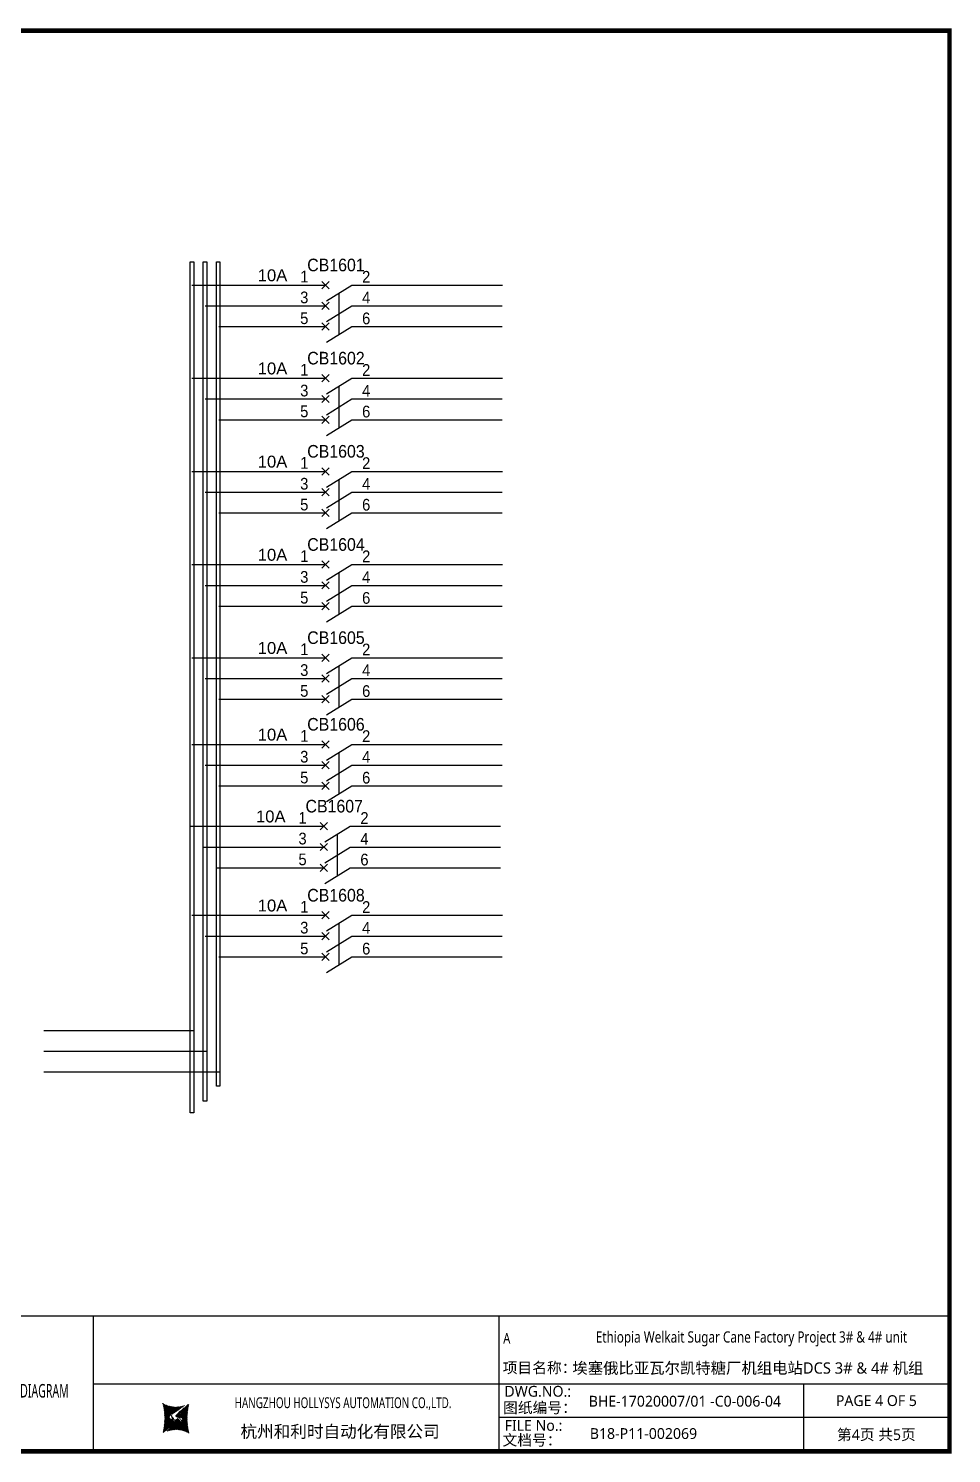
# Model space of a CAD drawing. Extents: x 81437 to 204847, y -54769 to -29444.
# Drawn here: x 113529 to 115578, y -36868 to -33707 of the extents above; entities that cross this region are included whole.
import ezdxf
from ezdxf.enums import TextEntityAlignment as Align
from ezdxf.lldxf.tags import DXFTag

# ---------------------------------------------------------------- set-up
doc = ezdxf.new("R2010")
doc.units = 0
doc.header["$LTSCALE"] = 100
doc.header["$MEASUREMENT"] = 0
for name, color, linetype in [('t', 1, 'Continuous'), ('标准图框及表格', 7, 'Continuous'), ('空气开关', 7, 'Continuous')]:
    doc.layers.add(name, color=color, linetype=linetype)
doc.styles.add('HZ', font='arial.ttf', dxfattribs={"width": 0.7})
doc.styles.get("Standard").update_dxf_attribs({"font": ''})
doc.styles.add('微软雅黑', font='')
doc.styles.get('Standard').set_extended_font_data('SimSun')
doc.styles.get('微软雅黑').set_extended_font_data('Microsoft YaHei')
tags = doc.linetypes.add('CENTER', pattern=[2, 1.25, -0.25, 0.25, -0.25]).pattern_tags.tags
tags[10:11] = [DXFTag(74, 4), DXFTag(75, 0), DXFTag(340, '0'), DXFTag(46, 1.0), DXFTag(50, 0.0), DXFTag(44, 0.0), DXFTag(45, 0.0)]
tags[8:9] = [DXFTag(74, 4), DXFTag(75, 0), DXFTag(340, '0'), DXFTag(46, 1.0), DXFTag(50, 0.0), DXFTag(44, 0.0), DXFTag(45, 0.0)]
tags[6:7] = [DXFTag(74, 4), DXFTag(75, 0), DXFTag(340, '0'), DXFTag(46, 1.0), DXFTag(50, 0.0), DXFTag(44, 0.0), DXFTag(45, 0.0)]
tags[4:5] = [DXFTag(74, 4), DXFTag(75, 0), DXFTag(340, '0'), DXFTag(46, 1.0), DXFTag(50, 0.0), DXFTag(44, 0.0), DXFTag(45, 0.0)]
pattern_1 = [(45, (-6.162819773475348, -58.86246267448996), (-0.736262898216564, 0.7362628982165641), [])]

# ---------------------------------------------------------------- blocks, each defined once
blk = doc.blocks.new('图框')
at = {"layer": '标准图框及表格'}
h = blk.add_hatch(dxfattribs=at)
h.set_pattern_fill('ANSI31', color=5, scale=8.329863809039892, style=0)
h.set_pattern_definition(pattern_1)
edge = h.paths.add_edge_path()
edge.add_arc((2393.094436262916, -3057.016314091056), 55.18534773488954, 238.1092081981581, 291.6531626184834)
edge.add_line((2413.457117633552, -3108.307481089123), (2382.362679957259, -3129.105284474292))
edge.add_arc((2232.744557938924, -3137.191253253037), 135.3602868968974, 346.3915348661821, 374.2500326978034)
edge.add_line((2364.304773850054, -3169.039594784347), (2391.343418124445, -3146.7148906974))
edge.add_line((2385.17637942767, -3139.143911424919), (2389.981166822123, -3139.761302572286))
edge.add_spline(control_points=[(2391.307199095063, -3146.750097628447), (2392.196661605914, -3145.885543305817), (2393.808172678844, -3144.319160410171), (2393.706362376579, -3140.114756849009), (2391.263680388605, -3139.875266105763), (2389.959101290711, -3139.747359722689)], knot_values=[0, 0, 0, 0, 6.844331067525468, 12.40042740766005, 18.76924275352248, 18.76924275352248, 18.76924275352248, 18.76924275352248], weights=[1, 1, 1, 1, 1, 1], degree=3, periodic=0)
edge.add_spline(control_points=[(2382.352543285211, -3129.127895979397), (2381.626555155563, -3129.73152025812), (2380.315378592357, -3130.821700626719), (2379.381276507607, -3132.24510027398), (2378.964379386169, -3132.880374753903)], knot_values=[0, 0, 0, 0, 5.253673658024614, 9.488438564008057, 9.488438564008057, 9.488438564008057, 9.488438564008057], weights=[1, 1, 1, 1, 1], degree=3, periodic=0)
edge.add_spline(control_points=[(2380.109845815059, -3131.144179531064), (2379.558651433159, -3131.767985770505), (2378.469607692277, -3133.249177120419), (2378.75000888206, -3136.59141356358), (2381.696031569307, -3138.758015293683), (2384.022624161043, -3139.007997601494), (2385.15175362843, -3139.129317677358)], knot_values=[10.66597461496156, 10.66597461496156, 10.66597461496156, 10.66597461496156, 18.97770399508879, 28.89455822145742, 41.119553648298, 52.64692538081317, 52.64692538081317, 52.64692538081317, 52.64692538081317], weights=[1, 1, 1, 1, 1, 1, 1], degree=3, periodic=0)
h = blk.add_hatch(dxfattribs=at)
h.set_pattern_fill('ANSI31', color=3, scale=8.329863809039892, style=0)
h.set_pattern_definition(pattern_1)
edge = h.paths.add_edge_path()
edge.add_line((2396.306912351669, -3134.638821765021), (2401.543221691929, -3135.303048767099))
edge.add_spline(control_points=[(2394.881673431148, -3127.632408877759), (2393.992210920092, -3128.496963200258), (2392.380699847337, -3130.063346096064), (2392.482510149457, -3134.26774965708), (2394.925192137576, -3134.507240400384), (2396.229771235499, -3134.635146783385)], knot_values=[0, 0, 0, 0, 6.844331067526932, 12.40042740766158, 18.76924275352342, 18.76924275352342, 18.76924275352342, 18.76924275352342], weights=[1, 1, 1, 1, 1, 1], degree=3, periodic=0)
edge.add_line((2421.884098676157, -3105.342911721815), (2394.845454401773, -3127.667615808762))
edge.add_spline(control_points=[(2406.462349776273, -3142.781070641064), (2406.85282482484, -3142.285248106444), (2407.700959278394, -3140.915136680455), (2407.438863643569, -3137.791092942495), (2404.4928409567, -3135.624491212552), (2402.166248364556, -3135.374508904741), (2401.037118897577, -3135.253188828716)], knot_values=[12.65408913243743, 12.65408913243743, 12.65408913243743, 12.65408913243743, 18.97770399508879, 28.89455822145742, 41.119553648298, 52.64692538081317, 52.64692538081317, 52.64692538081317, 52.64692538081317], weights=[1, 1, 1, 1, 1, 1, 1], degree=3, periodic=0)
edge.add_line((2405.463463917236, -3143.838156073773), (2406.618423075823, -3142.594514654259))
edge.add_line((2403.858524028219, -3145.261600863971), (2405.463463917236, -3143.838156073904))
edge.add_line((2372.73175489228, -3166.075025417009), (2403.826192568573, -3145.277222031841))
edge.add_arc((2393.094436262916, -3217.366192415033), 55.18534773488965, 58.10920819815809, 111.6531626184834)
edge.add_arc((2553.444314586908, -3137.191253253037), 135.360286896897, 166.3915348661823, 194.2500326978024)
at = {"color": 7}
for p, q in [((2209.47921527367, -2910.443887418679), (2209.47921527367, -3210.443887418679)), ((3109.47921527367, -2910.443887418679), (3109.47921527367, -3210.443887418679)), ((2209.47921527367, -3060.443887418679), (3109.47921527367, -3060.443887418679)), ((3109.47921527367, -3060.443887418679), (4109.47921527367, -3060.443887418679)), ((3785.62275226965, -3060.443887418679), (3785.62275226965, -3210.443887418679)), ((4109.47921527367, -3135.443887418679), (3109.47921527367, -3135.443887418679))]:
    blk.add_line(p, q, dxfattribs=at)
at = {"color": 7, "const_width": 3}
blk.add_lwpolyline([(4109.47921527367, -2910.443887418679), (-6.162819773475348, -2910.443887418679)], dxfattribs=at)
at = {"layer": 't', "color": 7, "const_width": 9.61519705431492}
blk.add_lwpolyline([(4109.47921527367, -3210.443887418679), (4109.47921527367, -58.86246267448996), (-6.162819773475348, -58.86246267448996), (-6.162819773475348, -3210.443887418679)], close=True, dxfattribs=at)
at = {"color": 7, "linetype": 'CENTER', "style": '微软雅黑'}
for s, height, p in [('项目名称：', 24, (3118.237888517288, -3036.94681899895)), ('图纸编号：', 24, (3119.058468482224, -3125.527001057468)), ('杭州和利时自动化有限公司', 27, (2536.38633266712, -3179.976961063531)), ('文档号：', 24, (3117.869572934458, -3197.591179766443))]:
    blk.add_text(s, height=height, dxfattribs=at).set_placement(p)
at = {"color": 7, "style": '微软雅黑', "flags": 8}
for tag, p, height in [('DWG.NAME:', (1375.473639447489, -2969.2419877869), 25), ('DWG.NO.:', (3122.023352488108, -3089.264933317976), 24), ('图纸编号', (3309.199899152482, -3111.267140832559), 24), ('FILENO.:', (3122.509725826509, -3164.966587124836), 24), ('文档号', (3311.563545755656, -3182.994948628203), 24)]:
    blk.add_attdef(tag, p, '', height=height, dxfattribs=at)
at = {"color": 7, "style": '微软雅黑', "width": 0.8, "flags": 8}
for tag, p, height in [('PROJECTNAME:', (3119.317365890063, -2971.670387076527), 24), ('PROJECT_NAME', (3324.743137664682, -2969.191656158461), 25)]:
    blk.add_attdef(tag, p, '', height=height, dxfattribs=at)
at = {"color": 7, "style": '微软雅黑', "flags": 8}
for tag, height, width, p in [('RENLIU', 24, 0.7, (692.0254873090671, -3009.243060483925)), ('SHUFENWANG', 24, 0.7, (879.6254712981536, -3009.243060483925)), ('FANGHOU', 24, 0.7, (1063.567935676903, -3009.243060483925)), ('DANDANLI', 24, 0.7, (1243.852880445316, -3009.243060483925)), ('#10STATIONONTROLCABINETCOVER', 30, 0.6, (1771.737284051596, -3076.044837234568)), ('HANGZHOUHOLLYSYSAUTOMATIONCO.,LTD.', 24, 0.7, (2763.919484516009, -3104.577265918681))]:
    blk.add_attdef(tag, text='', height=height, dxfattribs=dict(at, width=width)).set_placement(p, align=Align.MIDDLE)
for tag, p in [('图纸名称:', (1371.649552043295, -3024.785799731683)), ('项目名称', (3272.897224152879, -3045.626842364768))]:
    blk.add_attdef(tag, text='', height=25, dxfattribs=at).set_placement(p, align=Align.BOTTOM_LEFT)
at = {"color": 7, "flags": 8}
blk.add_attdef('A', text='', height=23, dxfattribs=at).set_placement((53.73638948711596, -3033.744016823508), align=Align.MIDDLE)
at = {"color": 7, "style": '微软雅黑', "flags": 8}
for tag, height, p in [('设计时间', 23, (207.7030023673433, -3033.744016823508)), ('刘仁', 23, (692.0254873090671, -3061.050838701933)), ('王姝芬', 23, (879.6254712981536, -3061.050838701933)), ('侯方', 23, (1063.567935676903, -3061.050838701933)), ('李丹丹', 23, (1243.852880445316, -3061.050838701933)), ('PAGEXOFX', 24, (3947.55098377166, -3097.943887418679)), ('REV.', 24, (53.21983990701119, -3121.911417548025)), ('DATE', 24, (202.7449719716897, -3121.911417548025)), ('DESCRIPTION', 24, (445.5564698352027, -3121.911417548025)), ('PREPARED', 24, (692.0254873090671, -3121.911417548025)), ('CHECKED', 24, (879.625471298139, -3121.911417548025)), ('SIGNED', 24, (1063.567935676889, -3121.911417548025)), ('APPROVED', 24, (1243.852880445316, -3121.911417548025)), ('图纸名称', 30, (1771.737284051596, -3153.557526718527)), ('第几页共几页', 24, (3947.55098377166, -3172.943887418679))]:
    blk.add_attdef(tag, text='', height=height, dxfattribs=at).set_placement(p, align=Align.MIDDLE)
at = {"layer": '标准图框及表格', "color": 5, "style": 'HZ'}
for s, p in [('pgqh', (2367.722055843864, -3118.539690870716)), ('hollilas', (2367.889081852576, -3144.830947292762))]:
    blk.add_text(s, height=5.205656721233694, dxfattribs=at).set_placement(p)
at = {"layer": '标准图框及表格', "color": 3, "style": 'HZ'}
for s, height, p in [('auto', 8.676094535389492, (2394.744307490306, -3133.062499086471)), ('hollysys', 4.338047267694746, (2396.375285240625, -3158.593924068552))]:
    blk.add_text(s, height=height, dxfattribs=at).set_placement(p)
blk = doc.blocks.new('供电端子')
at = {"style": 'HZ', "width": 0.7}
blk.add_attdef('供电端子', (0, 0), '', height=17, dxfattribs=at)

msp = doc.modelspace()

# ---------------------------------------------------------------- linework, layer by layer
at = {"color": 2}
for p, q in [((113891.8863965139, -34276.39754249035), (114188.5510101431, -34276.39754249035)), ((114247.1047414543, -34276.39754249035), (114580.8002036005, -34276.39754249035)), ((113891.8863965139, -34483.0816710544), (114188.5510101431, -34483.0816710544)), ((114247.1047414543, -34483.0816710544), (114580.8002036005, -34483.0816710544)), ((113891.8863965139, -34689.76579961846), (114188.5510101431, -34689.76579961846)), ((114247.1047414543, -34689.76579961846), (114580.8002036005, -34689.76579961846)), ((113891.8863965139, -34896.44992818251), (114188.5510101431, -34896.44992818251)), ((114247.1047414543, -34896.44992818251), (114580.8002036005, -34896.44992818251)), ((113891.8863965139, -35103.13405674657), (114188.5510101431, -35103.13405674657)), ((114247.1047414543, -35103.13405674657), (114580.8002036005, -35103.13405674657)), ((113891.870887378, -35295.35278748468), (114188.5355010072, -35295.35278748468)), ((114247.0892323184, -35295.35278748468), (114580.7846944646, -35295.35278748468)), ((113888.0363965139, -35476.94220497899), (114184.7010101431, -35476.94220497899)), ((114243.2547414543, -35476.94220497899), (114576.9502036005, -35476.94220497899)), ((113891.9041539116, -35674.5038370282), (114188.5687675409, -35674.5038370282)), ((114247.122498852, -35674.5038370282), (114580.8179609983, -35674.5038370282)), ((113563.0986931534, -35929.87057100279), (113896.7941552996, -35929.87057100279))]:
    msp.add_line(p, q, dxfattribs=at)
at = {"color": 6}
for p, q in [((114196.6428889904, -34284.48942133768), (114180.4591312957, -34268.30566364301)), ((114180.4591312957, -34284.48942133768), (114196.6428889904, -34268.30566364301)), ((114190.6330665181, -34311.18552866798), (114247.1047414543, -34276.39754249035)), ((114180.4591312957, -34330.60105676918), (114196.6428889904, -34314.41729907451)), ((114196.6428889904, -34330.60105676918), (114180.4591312957, -34314.41729907451)), ((114190.6330665181, -34357.29716409948), (114247.1047414543, -34322.50917792185)), ((114180.4591312957, -34376.71269220069), (114196.6428889904, -34360.52893450602)), ((114196.6428889904, -34376.71269220069), (114180.4591312957, -34360.52893450602)), ((114190.6330665181, -34403.40879953098), (114247.1047414543, -34368.62081335335)), ((114196.6428889904, -34491.17354990174), (114180.4591312957, -34474.98979220707)), ((114180.4591312957, -34491.17354990174), (114196.6428889904, -34474.98979220707)), ((114190.6330665181, -34517.86965723203), (114247.1047414543, -34483.0816710544)), ((114180.4591312957, -34537.28518533324), (114196.6428889904, -34521.10142763857)), ((114196.6428889904, -34537.28518533324), (114180.4591312957, -34521.10142763857)), ((114190.6330665181, -34563.98129266353), (114247.1047414543, -34529.1933064859)), ((114180.4591312957, -34583.39682076474), (114196.6428889904, -34567.21306307007)), ((114196.6428889904, -34583.39682076474), (114180.4591312957, -34567.21306307007)), ((114190.6330665181, -34610.09292809504), (114247.1047414543, -34575.30494191741)), ((114196.6428889904, -34697.85767846579), (114180.4591312957, -34681.67392077112)), ((114180.4591312957, -34697.85767846579), (114196.6428889904, -34681.67392077112)), ((114190.6330665181, -34724.55378579609), (114247.1047414543, -34689.76579961846)), ((114180.4591312957, -34743.96931389729), (114196.6428889904, -34727.78555620262)), ((114196.6428889904, -34743.96931389729), (114180.4591312957, -34727.78555620262)), ((114190.6330665181, -34770.66542122759), (114247.1047414543, -34735.87743504996)), ((114180.4591312957, -34790.0809493288), (114196.6428889904, -34773.89719163413)), ((114196.6428889904, -34790.0809493288), (114180.4591312957, -34773.89719163413)), ((114190.6330665181, -34816.77705665909), (114247.1047414543, -34781.98907048146)), ((114196.6428889904, -34904.54180702985), (114180.4591312957, -34888.35804933518)), ((114180.4591312957, -34904.54180702985), (114196.6428889904, -34888.35804933518)), ((114190.6330665181, -34931.23791436014), (114247.1047414543, -34896.44992818251)), ((114180.4591312957, -34950.65344246135), (114196.6428889904, -34934.46968476668)), ((114196.6428889904, -34950.65344246135), (114180.4591312957, -34934.46968476668)), ((114190.6330665181, -34977.34954979164), (114247.1047414543, -34942.56156361401)), ((114180.4591312957, -34996.76507789285), (114196.6428889904, -34980.58132019818)), ((114196.6428889904, -34996.76507789285), (114180.4591312957, -34980.58132019818)), ((114190.6330665181, -35023.46118522315), (114247.1047414543, -34988.67319904552)), ((114196.6428889904, -35111.2259355939), (114180.4591312957, -35095.04217789923)), ((114180.4591312957, -35111.2259355939), (114196.6428889904, -35095.04217789923)), ((114190.6330665181, -35137.9220429242), (114247.1047414543, -35103.13405674657)), ((114180.4591312957, -35157.3375710254), (114196.6428889904, -35141.15381333073)), ((114196.6428889904, -35157.3375710254), (114180.4591312957, -35141.15381333073)), ((114190.6330665181, -35184.0336783557), (114247.1047414543, -35149.24569217807)), ((114180.4591312957, -35203.44920645691), (114196.6428889904, -35187.26544876223)), ((114196.6428889904, -35203.44920645691), (114180.4591312957, -35187.26544876223)), ((114190.6330665181, -35230.1453137872), (114247.1047414543, -35195.35732760957)), ((114196.6273798545, -35303.44466633201), (114180.4436221599, -35287.26090863734)), ((114180.4436221599, -35303.44466633201), (114196.6273798545, -35287.26090863734)), ((114190.6175573823, -35330.14077366231), (114247.0892323184, -35295.35278748468)), ((114180.4436221599, -35349.55630176351), (114196.6273798545, -35333.37254406884)), ((114196.6273798545, -35349.55630176351), (114180.4436221599, -35333.37254406884)), ((114190.6175573823, -35376.25240909381), (114247.0892323184, -35341.46442291618)), ((114180.4436221599, -35395.66793719502), (114196.6273798545, -35379.48417950034)), ((114196.6273798545, -35395.66793719502), (114180.4436221599, -35379.48417950034)), ((114190.6175573823, -35422.36404452531), (114247.0892323184, -35387.57605834768)), ((114192.7928889904, -35485.03408382632), (114176.6091312958, -35468.85032613165)), ((114176.6091312958, -35485.03408382632), (114192.7928889904, -35468.85032613165)), ((114186.7830665182, -35511.73019115662), (114243.2547414543, -35476.94220497899)), ((114176.6091312958, -35531.14571925782), (114192.7928889904, -35514.96196156315)), ((114192.7928889904, -35531.14571925782), (114176.6091312958, -35514.96196156315)), ((114186.7830665182, -35557.84182658812), (114243.2547414543, -35523.05384041049)), ((114176.6091312958, -35577.25735468933), (114192.7928889904, -35561.07359699465)), ((114192.7928889904, -35577.25735468933), (114176.6091312958, -35561.07359699465)), ((114186.7830665182, -35603.95346201962), (114243.2547414543, -35569.16547584199)), ((114196.6606463882, -35682.59571587553), (114180.4768886935, -35666.41195818086)), ((114180.4768886935, -35682.59571587553), (114196.6606463882, -35666.41195818086)), ((114190.6508239159, -35709.29182320583), (114247.122498852, -35674.5038370282)), ((114180.4768886935, -35728.70735130704), (114196.6606463882, -35712.52359361236)), ((114196.6606463882, -35728.70735130704), (114180.4768886935, -35712.52359361236)), ((114190.6508239159, -35755.40345863733), (114247.122498852, -35720.6154724597)), ((114180.4768886935, -35774.81898673854), (114196.6606463882, -35758.63522904387)), ((114196.6606463882, -35774.81898673854), (114180.4768886935, -35758.63522904387)), ((114190.6508239159, -35801.51509406883), (114247.122498852, -35766.7271078912))]:
    msp.add_line(p, q, dxfattribs=at)
at = {"color": 3}
for p, q in [((113921.5863965139, -34322.50917792185), (114188.5510101431, -34322.50917792185)), ((114247.1047414543, -34322.50917792185), (114580.2105539353, -34322.50917792185)), ((113921.5863965139, -34529.1933064859), (114188.5510101431, -34529.1933064859)), ((114247.1047414543, -34529.1933064859), (114580.2105539353, -34529.1933064859)), ((113921.5863965139, -34735.87743504996), (114188.5510101431, -34735.87743504996)), ((114247.1047414543, -34735.87743504996), (114580.2105539353, -34735.87743504996)), ((113921.5863965139, -34942.56156361401), (114188.5510101431, -34942.56156361401)), ((114247.1047414543, -34942.56156361401), (114580.2105539353, -34942.56156361401)), ((113921.5863965139, -35149.24569217807), (114188.5510101431, -35149.24569217807)), ((114247.1047414543, -35149.24569217807), (114580.2105539353, -35149.24569217807)), ((113921.570887378, -35341.46442291618), (114188.5355010072, -35341.46442291618)), ((114247.0892323184, -35341.46442291618), (114580.1950447995, -35341.46442291618)), ((113917.7363965139, -35523.05384041049), (114184.7010101431, -35523.05384041049)), ((114243.2547414543, -35523.05384041049), (114576.3605539354, -35523.05384041049)), ((113921.6041539117, -35720.6154724597), (114188.5687675409, -35720.6154724597)), ((114247.122498852, -35720.6154724597), (114580.2283113331, -35720.6154724597)), ((113563.0986931534, -35975.98220643429), (113925.6703168115, -35975.98220643429))]:
    msp.add_line(p, q, dxfattribs=at)
at = {"color": 1}
for p, q in [((113951.5672756256, -34368.62081335335), (114188.5510101431, -34368.62081335335)), ((114247.1047414543, -34368.62081335335), (114580.2105539353, -34368.62081335335)), ((113951.5672756256, -34575.30494191741), (114188.5510101431, -34575.30494191741)), ((114247.1047414543, -34575.30494191741), (114580.2105539353, -34575.30494191741)), ((113951.5672756256, -34781.98907048146), (114188.5510101431, -34781.98907048146)), ((114247.1047414543, -34781.98907048146), (114580.2105539353, -34781.98907048146)), ((113951.5672756256, -34988.67319904552), (114188.5510101431, -34988.67319904552)), ((114247.1047414543, -34988.67319904552), (114580.2105539353, -34988.67319904552)), ((113951.5672756256, -35195.35732760957), (114188.5510101431, -35195.35732760957)), ((114247.1047414543, -35195.35732760957), (114580.2105539353, -35195.35732760957)), ((113951.5517664897, -35387.57605834768), (114188.5355010072, -35387.57605834768)), ((114247.0892323184, -35387.57605834768), (114580.1950447995, -35387.57605834768)), ((113947.7172756256, -35569.16547584199), (114184.7010101431, -35569.16547584199)), ((114243.2547414543, -35569.16547584199), (114576.3605539354, -35569.16547584199)), ((113951.5850330233, -35766.7271078912), (114188.5687675409, -35766.7271078912)), ((114247.122498852, -35766.7271078912), (114580.2283113331, -35766.7271078912)), ((113563.0986931534, -36022.09384186579), (113954.1736828375, -36022.09384186579))]:
    msp.add_line(p, q, dxfattribs=at)
at = {"color": 2}
msp.add_lwpolyline([(113895.8736828375, -34224.69754249036), (113895.8736828375, -36112.74433146867), (113888.0363965139, -36112.74433146867), (113888.0363965139, -34224.69754249036)], close=True, dxfattribs=at)
at = {"color": 3}
msp.add_lwpolyline([(113925.0236828375, -34224.69754249036), (113925.0236828375, -36087.08015493793), (113917.1863965138, -36087.08015493793), (113917.1863965138, -34224.69754249036)], close=True, dxfattribs=at)
at = {"color": 1}
msp.add_lwpolyline([(113954.1736828375, -34224.69754249036), (113954.1736828375, -36053.52551992443), (113946.3363965138, -36053.52551992443), (113946.3363965138, -34224.69754249036)], close=True, dxfattribs=at)
at = {"layer": '空气开关', "color": 6}
for p, q in [((114218.8689039862, -34339.90317101065), (114218.8689039862, -34293.79153557918)), ((114218.8689039862, -34386.01480644215), (114218.8689039862, -34339.90317101068)), ((114218.8689039862, -34546.5872995747), (114218.8689039862, -34500.47566414323)), ((114218.8689039862, -34592.69893500621), (114218.8689039862, -34546.58729957473)), ((114218.8689039862, -34753.27142813876), (114218.8689039862, -34707.15979270729)), ((114218.8689039862, -34799.38306357026), (114218.8689039862, -34753.27142813879)), ((114218.8689039862, -34959.95555670281), (114218.8689039862, -34913.84392127134)), ((114218.8689039862, -35006.06719213432), (114218.8689039862, -34959.95555670284)), ((114218.8689039862, -35166.63968526687), (114218.8689039862, -35120.5280498354)), ((114218.8689039862, -35212.75132069837), (114218.8689039862, -35166.6396852669)), ((114218.8533948503, -35358.85841600498), (114218.8533948503, -35312.74678057351)), ((114218.8533948503, -35404.97005143648), (114218.8533948503, -35358.85841600501)), ((114215.0189039862, -35540.44783349929), (114215.0189039862, -35494.33619806782)), ((114215.0189039862, -35586.55946893079), (114215.0189039862, -35540.44783349932)), ((114218.886661384, -35738.0094655485), (114218.886661384, -35691.89783011703)), ((114218.886661384, -35784.12110098), (114218.886661384, -35738.00946554853))]:
    msp.add_line(p, q, dxfattribs=at)

# ---------------------------------------------------------------- block references
at = {"color": 1}
ref = msp.add_blockref('图框', (111463.3682620693, -33653.23142554892), dxfattribs=at)
ref.add_attrib('PROJECTNAME:', 'A', (114582.6856279594, -36624.90181262545), dxfattribs={"color": 7, "height": 24, "style": '微软雅黑', "width": 0.8000000000000002})
ref.add_attrib('FILENO.:', 'FILE No.:', (114585.8779878958, -36818.19801267375), dxfattribs={"color": 7, "height": 24, "style": '微软雅黑'})
ref.add_attrib('DWG.NO.:', 'DWG.NO.:', (114585.3916145574, -36742.49635886689), dxfattribs={"color": 7, "height": 24, "style": '微软雅黑'})
ref.add_attrib('PAGEXOFX', 'PAGE 4 OF 5', dxfattribs={"color": 7, "height": 24, "style": '微软雅黑', "flags": 8}).set_placement((115410.919245841, -36751.1753129676), align=Align.MIDDLE)
ref.add_attrib('PROJECT_NAME', 'Ethiopia Welkait Sugar Cane Factory Project 3# & 4# unit', (114788.111399734, -36622.42308170738), dxfattribs={"color": 7, "height": 25, "style": '微软雅黑', "width": 0.8})
ref.add_attrib('项目名称', '埃塞俄比亚瓦尔凯特糖厂机组电站DCS 3# & 4# 机组', dxfattribs={"color": 7, "height": 25, "style": '微软雅黑'}).set_placement((114736.2654862222, -36698.85826791369), align=Align.BOTTOM_LEFT)
ref.add_attrib('HANGZHOUHOLLYSYSAUTOMATIONCO.,LTD.', 'HANGZHOU HOLLYSYS AUTOMATION CO.,LTD.', dxfattribs={"color": 7, "height": 24, "style": '微软雅黑', "width": 0.6999999999999998}).set_placement((114227.2877465853, -36757.8086914676), align=Align.MIDDLE)
ref.add_attrib('#10STATIONONTROLCABINETCOVER', '3# & 4#  BOILER POWER DISTRIBUTION 1 CABINET WIRING DIAGRAM', dxfattribs={"color": 7, "height": 30, "style": '微软雅黑', "width": 0.6, "flags": 8}).set_placement((113235.1055461209, -36729.27626278349), align=Align.MIDDLE)
ref.add_attrib('文档号', 'B18-P11-002069', (114774.931807825, -36836.22637417712), dxfattribs={"color": 7, "height": 24, "style": '微软雅黑', "flags": 8})
ref.add_attrib('图纸编号', 'BHE-17020007/01 -C0-006-04', (114772.5681612218, -36764.49856638148), dxfattribs={"color": 7, "height": 24, "style": '微软雅黑', "flags": 8})
ref.add_attrib('第几页共几页', '第4页 共5页', dxfattribs={"color": 7, "height": 24, "style": '微软雅黑', "flags": 8}).set_placement((115410.919245841, -36826.1753129676), align=Align.MIDDLE)
ref = msp.add_blockref('供电端子', (114211.5389553661, -34245.92938591952), dxfattribs=dict(xscale=0.9349999999976717, yscale=0.9349999999976717))
ref.add_attrib('供电端子', 'CB1601', dxfattribs={"height": 28.05, "style": 'HZ', "width": 0.9}).set_placement((114211.5389553661, -34245.92938591952), align=Align.CENTER)
ref = msp.add_blockref('供电端子', (114070.7389553661, -34267.92938591952), dxfattribs=dict(xscale=0.9349999999976717, yscale=0.9349999999976717))
ref.add_attrib('供电端子', '10A', dxfattribs={"height": 26.4, "style": 'HZ'}).set_placement((114070.7389553661, -34267.92938591952), align=Align.CENTER)
ref = msp.add_blockref('供电端子', (114211.5389553661, -34452.61351448357), dxfattribs=dict(xscale=0.9349999999976717, yscale=0.9349999999976717))
ref.add_attrib('供电端子', 'CB1602', dxfattribs={"height": 28.05, "style": 'HZ', "width": 0.9}).set_placement((114211.5389553661, -34452.61351448357), align=Align.CENTER)
ref = msp.add_blockref('供电端子', (114070.7389553661, -34474.61351448357), dxfattribs=dict(xscale=0.9349999999976717, yscale=0.9349999999976717))
ref.add_attrib('供电端子', '10A', dxfattribs={"height": 26.4, "style": 'HZ'}).set_placement((114070.7389553661, -34474.61351448357), align=Align.CENTER)
ref = msp.add_blockref('供电端子', (114211.5389553661, -34659.29764304763), dxfattribs=dict(xscale=0.9349999999976717, yscale=0.9349999999976717))
ref.add_attrib('供电端子', 'CB1603', dxfattribs={"height": 28.05, "style": 'HZ', "width": 0.9}).set_placement((114211.5389553661, -34659.29764304763), align=Align.CENTER)
ref = msp.add_blockref('供电端子', (114070.7389553661, -34681.29764304763), dxfattribs=dict(xscale=0.9349999999976717, yscale=0.9349999999976717))
ref.add_attrib('供电端子', '10A', dxfattribs={"height": 26.4, "style": 'HZ'}).set_placement((114070.7389553661, -34681.29764304763), align=Align.CENTER)
ref = msp.add_blockref('供电端子', (114070.7389553661, -34887.98177161168), dxfattribs=dict(xscale=0.9349999999976717, yscale=0.9349999999976717))
ref.add_attrib('供电端子', '10A', dxfattribs={"height": 26.4, "style": 'HZ'}).set_placement((114070.7389553661, -34887.98177161168), align=Align.CENTER)
ref = msp.add_blockref('供电端子', (114211.5389553661, -34865.98177161168), dxfattribs=dict(xscale=0.9349999999976717, yscale=0.9349999999976717))
ref.add_attrib('供电端子', 'CB1604', dxfattribs={"height": 28.05, "style": 'HZ', "width": 0.9}).set_placement((114211.5389553661, -34865.98177161168), align=Align.CENTER)
ref = msp.add_blockref('供电端子', (114211.5389553661, -35072.66590017574), dxfattribs=dict(xscale=0.9349999999976717, yscale=0.9349999999976717))
ref.add_attrib('供电端子', 'CB1605', dxfattribs={"height": 28.05, "style": 'HZ', "width": 0.9}).set_placement((114211.5389553661, -35072.66590017574), align=Align.CENTER)
ref = msp.add_blockref('供电端子', (114070.7389553661, -35094.66590017574), dxfattribs=dict(xscale=0.9349999999976717, yscale=0.9349999999976717))
ref.add_attrib('供电端子', '10A', dxfattribs={"height": 26.4, "style": 'HZ'}).set_placement((114070.7389553661, -35094.66590017574), align=Align.CENTER)
ref = msp.add_blockref('供电端子', (114211.5234462302, -35264.88463091385), dxfattribs=dict(xscale=0.9349999999976717, yscale=0.9349999999976717))
ref.add_attrib('供电端子', 'CB1606', dxfattribs={"height": 28.05, "style": 'HZ', "width": 0.9}).set_placement((114211.5234462302, -35264.88463091385), align=Align.CENTER)
ref = msp.add_blockref('供电端子', (114070.7234462302, -35286.88463091385), dxfattribs=dict(xscale=0.9349999999976717, yscale=0.9349999999976717))
ref.add_attrib('供电端子', '10A', dxfattribs={"height": 26.4, "style": 'HZ'}).set_placement((114070.7234462302, -35286.88463091385), align=Align.CENTER)
ref = msp.add_blockref('供电端子', (114207.6889553661, -35446.47404840816), dxfattribs=dict(xscale=0.9349999999976717, yscale=0.9349999999976717))
ref.add_attrib('供电端子', 'CB1607', dxfattribs={"height": 28.05, "style": 'HZ', "width": 0.9}).set_placement((114207.6889553661, -35446.47404840816), align=Align.CENTER)
ref = msp.add_blockref('供电端子', (114066.8889553661, -35468.47404840816), dxfattribs=dict(xscale=0.9349999999976717, yscale=0.9349999999976717))
ref.add_attrib('供电端子', '10A', dxfattribs={"height": 26.4, "style": 'HZ'}).set_placement((114066.8889553661, -35468.47404840816), align=Align.CENTER)
ref = msp.add_blockref('供电端子', (114211.5567127639, -35644.03568045737), dxfattribs=dict(xscale=0.9349999999976717, yscale=0.9349999999976717))
ref.add_attrib('供电端子', 'CB1608', dxfattribs={"height": 28.05, "style": 'HZ', "width": 0.9}).set_placement((114211.5567127639, -35644.03568045737), align=Align.CENTER)
ref = msp.add_blockref('供电端子', (114070.7567127639, -35666.03568045737), dxfattribs=dict(xscale=0.9349999999976717, yscale=0.9349999999976717))
ref.add_attrib('供电端子', '10A', dxfattribs={"height": 26.4, "style": 'HZ'}).set_placement((114070.7567127639, -35666.03568045737), align=Align.CENTER)

# ---------------------------------------------------------------- texts
at = {"layer": '空气开关', "style": 'HZ', "width": 0.9}
for s, p in [('1', (114132.1412419651, -34270.70258016813)), ('2', (114269.5537415475, -34271.16074460106)), ('3', (114132.1412419651, -34316.81421559963)), ('4', (114269.5537415475, -34317.27238003256)), ('5', (114132.1412419651, -34362.92585103113)), ('6', (114269.5537415475, -34363.38401546406)), ('1', (114132.1412419651, -34477.38670873219)), ('2', (114269.5537415475, -34477.84487316512)), ('3', (114132.1412419651, -34523.49834416369)), ('4', (114269.5537415475, -34523.95650859662)), ('5', (114132.1412419651, -34569.60997959519)), ('6', (114269.5537415475, -34570.06814402812)), ('1', (114132.1412419651, -34684.07083729624)), ('2', (114269.5537415475, -34684.52900172917)), ('3', (114132.1412419651, -34730.18247272774)), ('4', (114269.5537415475, -34730.64063716067)), ('5', (114132.1412419651, -34776.29410815924)), ('6', (114269.5537415475, -34776.75227259217)), ('1', (114132.1412419651, -34890.75496586029)), ('2', (114269.5537415475, -34891.21313029322)), ('3', (114132.1412419651, -34936.8666012918)), ('4', (114269.5537415475, -34937.32476572473)), ('5', (114132.1412419651, -34982.9782367233)), ('6', (114269.5537415475, -34983.43640115623)), ('1', (114132.1412419651, -35097.43909442435)), ('2', (114269.5537415475, -35097.89725885728)), ('3', (114132.1412419651, -35143.55072985585)), ('4', (114269.5537415475, -35144.00889428878)), ('5', (114132.1412419651, -35189.66236528735)), ('6', (114269.5537415475, -35190.12052972028)), ('1', (114132.1257328292, -35289.65782516246)), ('2', (114269.5382324116, -35290.11598959539)), ('3', (114132.1257328292, -35335.76946059396)), ('4', (114269.5382324116, -35336.22762502689)), ('5', (114132.1257328292, -35381.88109602546)), ('6', (114269.5382324116, -35382.33926045839)), ('1', (114128.2912419651, -35471.24724265677)), ('2', (114265.7037415475, -35471.7054070897)), ('3', (114128.2912419651, -35517.35887808827)), ('4', (114265.7037415475, -35517.8170425212)), ('5', (114128.2912419651, -35563.47051351977)), ('6', (114265.7037415475, -35563.9286779527)), ('1', (114132.1589993629, -35668.80887470598)), ('2', (114269.5714989453, -35669.26703913891)), ('3', (114132.1589993629, -35714.92051013748)), ('4', (114269.5714989453, -35715.37867457041)), ('5', (114132.1589993629, -35761.03214556898)), ('6', (114269.5714989453, -35761.49031000191))]:
    msp.add_text(s, height=26.00961058081033, dxfattribs=at).set_placement(p)

doc.saveas('drawing.dxf')
